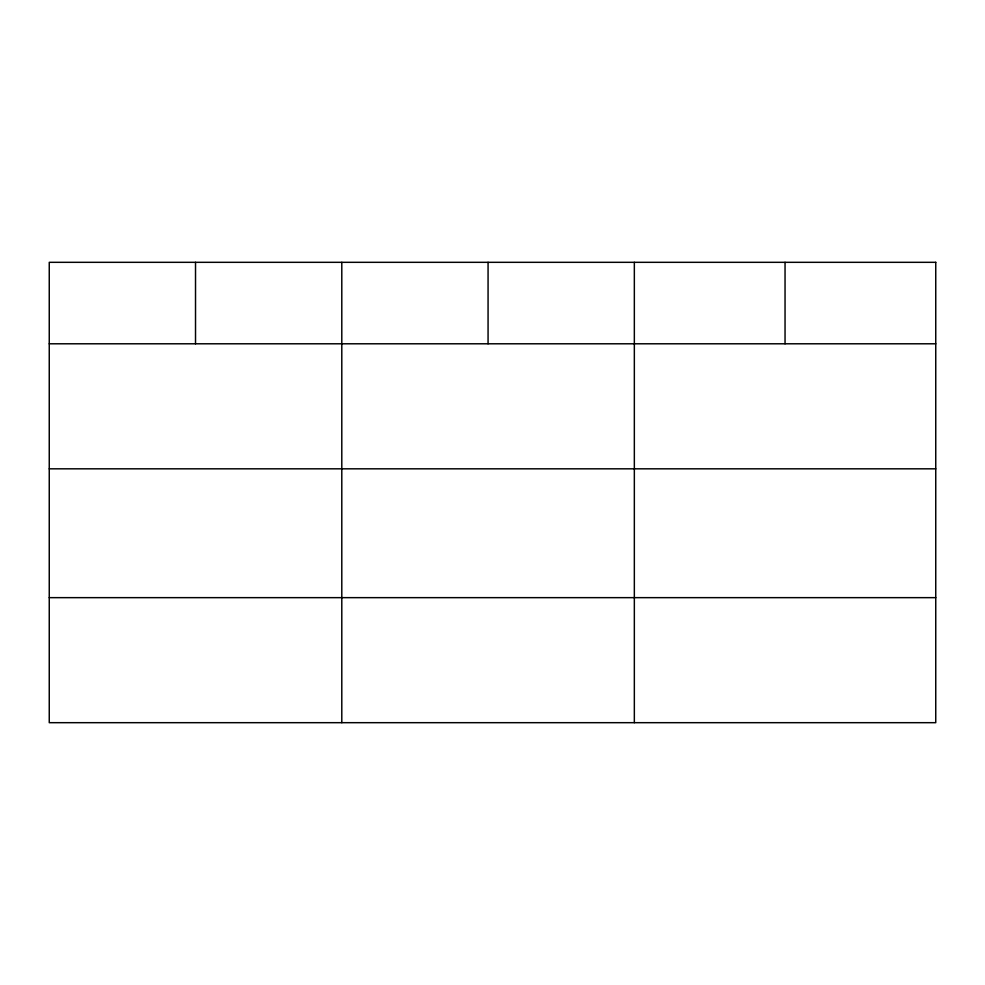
<?xml version="1.0" encoding="UTF-8"?>
<svg xmlns="http://www.w3.org/2000/svg" width="985" height="985" viewBox="0 0 985 985"><rect width="100%" height="100%" fill="white"/><g stroke="black" fill="none" stroke-linecap="round" stroke-linejoin="round"><path stroke-width="1.48" d="M49.25 343.79L935.75 343.79M49.25 468.823L935.75 468.823M49.25 597.649L935.75 597.649M785.045 262.318L785.045 343.79M634.34 262.318L634.34 722.682M488.067 262.318L488.067 343.79M341.795 262.318L341.795 722.682M195.523 262.318L195.523 343.79M935.75 262.318L49.25 262.318L49.25 722.682L935.75 722.682L935.75 262.318"/></g></svg>
